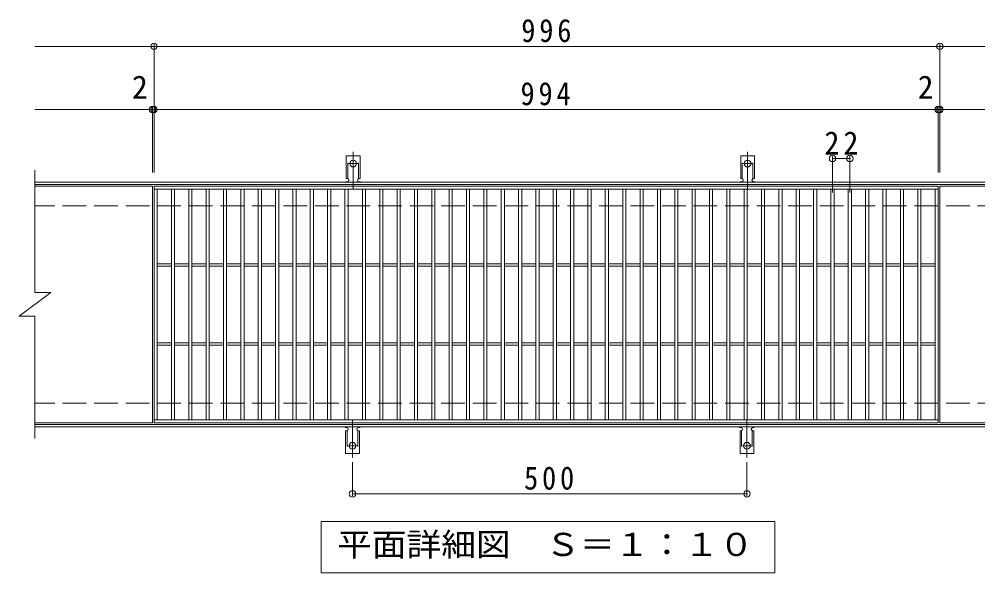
# Model space of a CAD drawing. Units: millimetres on the paper, enlarged 2 times, with parts at other scales. Extents: x -317 to 322, y -273 to 231.
# Drawn here: x -135 to 108.1, y 90.6 to 230.9 of the extents above; entities that cross this region are included whole.
import ezdxf
from ezdxf.enums import TextEntityAlignment as Align

# ---------------------------------------------------------------- set-up
doc = ezdxf.new("R2010")
doc.units = ezdxf.units.MM
doc.header["$LTSCALE"] = 2
doc.header["$PDMODE"] = 32
doc.header["$PDSIZE"] = 1.6
for name, pattern in [('CHAIN2', [12, 9, -1, 1, -1]), ('DASHED2', [3, 2, -1]), ('DASHED3', [4, 3, -1])]:
    doc.linetypes.add(name, pattern=pattern)
for name, color, linetype, lineweight in [('C-1', 2, 'Continuous', 9), ('C-2', 3, 'Continuous', 9), ('C-4', 7, 'Continuous', 9), ('C-5', 7, 'Continuous', 9), ('C-A', 3, 'Continuous', 9)]:
    doc.layers.add(name, color=color, linetype=linetype, lineweight=lineweight)
doc.styles.add('ＭＳ ゴシック', font='')
doc.styles.get('ＭＳ ゴシック').set_extended_font_data('MS Gothic')

msp = doc.modelspace()

# ---------------------------------------------------------------- linework, layer by layer
at = {"layer": 'C-1'}
for p, q in [((130.022, 189.568), (-130.978, 189.568)), ((130.022, 188.968), (-130.978, 188.968)), ((130.022, 128.168), (-130.978, 128.167)), ((130.022, 127.568), (-130.978, 127.567))]:
    msp.add_line(p, q, dxfattribs=at)
at = {"layer": 'C-1', "linetype": 'DASHED3'}
for p, q in [((130.022, 183.568), (-130.978, 183.568)), ((130.022, 133.568), (-130.978, 133.568))]:
    msp.add_line(p, q, dxfattribs=at)
at = {"layer": 'C-2'}
for p, q in [((-130.978, 192.568), (-130.978, 161.568)), ((-101.178, 188.567), (-130.978, 188.567)), ((-101.178, 188.567), (-101.178, 128.568)), ((-100.778, 187.767), (98.022, 187.767)), ((-99.978, 129.367), (-99.978, 187.767)), ((-96.378, 129.367), (-96.378, 187.767)), ((-95.578, 129.367), (-95.578, 187.767)), ((-91.978, 129.367), (-91.978, 187.767)), ((-91.178, 129.367), (-91.178, 187.767)), ((-87.578, 129.367), (-87.578, 187.767)), ((-86.778, 129.367), (-86.778, 187.767)), ((-83.178, 129.367), (-83.178, 187.767)), ((-82.378, 129.367), (-82.378, 187.767)), ((-78.778, 129.367), (-78.778, 187.767)), ((-77.978, 129.367), (-77.978, 187.767)), ((-74.378, 129.367), (-74.378, 187.767)), ((-73.578, 129.367), (-73.578, 187.767)), ((-69.978, 129.367), (-69.978, 187.767)), ((-69.178, 129.367), (-69.178, 187.767)), ((-65.578, 129.367), (-65.578, 187.767)), ((-64.778, 129.367), (-64.778, 187.767)), ((-61.178, 129.367), (-61.178, 187.767)), ((-60.378, 129.367), (-60.378, 187.767)), ((-56.778, 129.367), (-56.778, 187.767)), ((-55.978, 129.367), (-55.978, 187.767)), ((-52.378, 129.367), (-52.378, 187.767)), ((-51.578, 129.367), (-51.578, 187.767)), ((-47.978, 129.367), (-47.978, 187.767)), ((-47.178, 129.367), (-47.178, 187.767)), ((-43.578, 129.367), (-43.578, 187.767)), ((-42.778, 129.367), (-42.778, 187.767)), ((-39.178, 129.367), (-39.178, 187.767)), ((-38.378, 129.367), (-38.378, 187.767)), ((-34.778, 129.367), (-34.778, 187.767)), ((-33.978, 129.367), (-33.978, 187.767)), ((-30.378, 129.367), (-30.378, 187.767)), ((-29.578, 129.367), (-29.578, 187.767)), ((-25.978, 129.367), (-25.978, 187.767)), ((-25.178, 129.367), (-25.178, 187.767)), ((-21.578, 129.367), (-21.578, 187.767)), ((-20.778, 129.367), (-20.778, 187.767)), ((-17.178, 129.367), (-17.178, 187.767)), ((-16.378, 129.367), (-16.378, 187.767)), ((-12.778, 129.367), (-12.778, 187.767)), ((-11.978, 129.367), (-11.978, 187.767)), ((-8.378, 129.367), (-8.378, 187.767)), ((-7.578, 129.367), (-7.578, 187.767)), ((-3.978, 129.367), (-3.978, 187.767)), ((-3.178, 129.367), (-3.178, 187.767)), ((0.422, 129.367), (0.422, 187.767)), ((1.222, 129.367), (1.222, 187.767)), ((4.822, 129.367), (4.822, 187.767)), ((5.622, 129.367), (5.622, 187.767)), ((9.222, 129.367), (9.222, 187.767)), ((10.022, 129.367), (10.022, 187.767)), ((13.622, 129.367), (13.622, 187.767)), ((14.422, 129.367), (14.422, 187.767)), ((18.022, 129.367), (18.022, 187.767)), ((18.822, 129.367), (18.822, 187.767)), ((22.422, 129.367), (22.422, 187.767)), ((23.222, 129.367), (23.222, 187.767)), ((26.822, 129.367), (26.822, 187.767)), ((27.622, 129.367), (27.622, 187.767)), ((31.222, 129.367), (31.222, 187.767)), ((32.022, 129.367), (32.022, 187.767)), ((35.622, 129.367), (35.622, 187.767)), ((36.422, 129.367), (36.422, 187.767)), ((40.022, 129.367), (40.022, 187.767)), ((40.822, 129.367), (40.822, 187.767)), ((44.422, 129.367), (44.422, 187.767)), ((45.222, 129.367), (45.222, 187.767)), ((48.822, 129.367), (48.822, 187.767)), ((49.622, 129.367), (49.622, 187.767)), ((53.222, 129.367), (53.222, 187.767)), ((54.022, 129.367), (54.022, 187.767)), ((57.622, 129.367), (57.622, 187.767)), ((58.422, 129.367), (58.422, 187.767)), ((62.022, 129.367), (62.022, 187.767)), ((62.822, 129.367), (62.822, 187.767)), ((66.422, 129.367), (66.422, 187.767)), ((67.222, 129.367), (67.222, 187.767)), ((70.822, 129.367), (70.822, 187.767)), ((71.622, 129.367), (71.622, 187.767)), ((75.222, 129.367), (75.222, 187.767)), ((76.022, 129.367), (76.022, 187.767)), ((79.622, 129.367), (79.622, 187.767)), ((80.422, 129.367), (80.422, 187.767)), ((84.022, 129.367), (84.022, 187.767)), ((84.822, 129.367), (84.822, 187.767)), ((88.422, 129.367), (88.422, 187.767)), ((89.222, 129.367), (89.222, 187.767)), ((92.822, 129.367), (92.822, 187.767)), ((93.622, 129.367), (93.622, 187.767)), ((97.222, 129.367), (97.222, 187.767)), ((98.022, 188.567), (98.022, 128.567)), ((98.422, 188.568), (98.422, 128.568)), ((130.022, 188.568), (98.422, 188.568)), ((-99.978, 168.867), (-96.378, 168.867)), ((-99.978, 168.267), (-96.378, 168.267)), ((-95.578, 168.867), (-91.978, 168.867)), ((-95.578, 168.267), (-91.978, 168.267)), ((-91.178, 168.867), (-87.578, 168.867)), ((-91.178, 168.267), (-87.578, 168.267)), ((-86.778, 168.867), (-83.178, 168.867)), ((-86.778, 168.267), (-83.178, 168.267)), ((-82.378, 168.867), (-78.778, 168.867)), ((-82.378, 168.267), (-78.778, 168.267)), ((-77.978, 168.867), (-74.378, 168.867)), ((-77.978, 168.267), (-74.378, 168.267)), ((-73.578, 168.867), (-69.978, 168.867)), ((-73.578, 168.267), (-69.978, 168.267)), ((-69.178, 168.867), (-65.578, 168.867)), ((-69.178, 168.267), (-65.578, 168.267)), ((-64.778, 168.867), (-61.178, 168.867)), ((-64.778, 168.267), (-61.178, 168.267)), ((-60.378, 168.867), (-56.778, 168.867)), ((-60.378, 168.267), (-56.778, 168.267)), ((-55.978, 168.867), (-52.378, 168.867)), ((-55.978, 168.267), (-52.378, 168.267)), ((-51.578, 168.867), (-47.978, 168.867)), ((-51.578, 168.267), (-47.978, 168.267)), ((-47.178, 168.867), (-43.578, 168.867)), ((-47.178, 168.267), (-43.578, 168.267)), ((-42.778, 168.867), (-39.178, 168.867)), ((-42.778, 168.267), (-39.178, 168.267)), ((-38.378, 168.867), (-34.778, 168.867)), ((-38.378, 168.267), (-34.778, 168.267)), ((-33.978, 168.867), (-30.378, 168.867)), ((-33.978, 168.267), (-30.378, 168.267)), ((-29.578, 168.867), (-25.978, 168.867)), ((-29.578, 168.267), (-25.978, 168.267)), ((-25.178, 168.867), (-21.578, 168.867)), ((-25.178, 168.267), (-21.578, 168.267)), ((-20.778, 168.867), (-17.178, 168.867)), ((-20.778, 168.267), (-17.178, 168.267)), ((-16.378, 168.867), (-12.778, 168.867)), ((-16.378, 168.267), (-12.778, 168.267)), ((-11.978, 168.867), (-8.378, 168.867)), ((-11.978, 168.267), (-8.378, 168.267)), ((-7.578, 168.867), (-3.978, 168.867)), ((-7.578, 168.267), (-3.978, 168.267)), ((-3.178, 168.867), (0.422, 168.867)), ((-3.178, 168.267), (0.422, 168.267)), ((1.222, 168.867), (4.822, 168.867)), ((1.222, 168.267), (4.822, 168.267)), ((5.622, 168.867), (9.222, 168.867)), ((5.622, 168.267), (9.222, 168.267)), ((10.022, 168.867), (13.622, 168.867)), ((10.022, 168.267), (13.622, 168.267)), ((14.422, 168.867), (18.022, 168.867)), ((14.422, 168.267), (18.022, 168.267)), ((18.822, 168.867), (22.422, 168.867)), ((18.822, 168.267), (22.422, 168.267)), ((23.222, 168.867), (26.822, 168.867)), ((23.222, 168.267), (26.822, 168.267)), ((27.622, 168.867), (31.222, 168.867)), ((27.622, 168.267), (31.222, 168.267)), ((32.022, 168.867), (35.622, 168.867)), ((32.022, 168.267), (35.622, 168.267)), ((36.422, 168.867), (40.022, 168.867)), ((36.422, 168.267), (40.022, 168.267)), ((40.822, 168.867), (44.422, 168.867)), ((40.822, 168.267), (44.422, 168.267)), ((45.222, 168.867), (48.822, 168.867)), ((45.222, 168.267), (48.822, 168.267)), ((49.622, 168.867), (53.222, 168.867)), ((49.622, 168.267), (53.222, 168.267)), ((54.022, 168.867), (57.622, 168.867)), ((54.022, 168.267), (57.622, 168.267)), ((58.422, 168.867), (62.022, 168.867)), ((58.422, 168.267), (62.022, 168.267)), ((62.822, 168.867), (66.422, 168.867)), ((62.822, 168.267), (66.422, 168.267)), ((67.222, 168.867), (70.822, 168.867)), ((67.222, 168.267), (70.822, 168.267)), ((71.622, 168.867), (75.222, 168.867)), ((71.622, 168.267), (75.222, 168.267)), ((76.022, 168.867), (79.622, 168.867)), ((76.022, 168.267), (79.622, 168.267)), ((80.422, 168.867), (84.022, 168.867)), ((80.422, 168.267), (84.022, 168.267)), ((84.822, 168.867), (88.422, 168.867)), ((84.822, 168.267), (88.422, 168.267)), ((89.222, 168.867), (92.822, 168.867)), ((89.222, 168.267), (92.822, 168.267)), ((93.622, 168.867), (97.222, 168.867)), ((93.622, 168.267), (97.222, 168.267)), ((-134.978, 155.568), (-126.978, 161.568)), ((-130.978, 161.568), (-126.978, 161.568)), ((-134.978, 155.568), (-130.978, 155.568)), ((-130.978, 155.568), (-130.978, 124.568)), ((-99.978, 148.868), (-96.378, 148.868)), ((-99.978, 148.267), (-96.378, 148.267)), ((-95.578, 148.868), (-91.978, 148.868)), ((-95.578, 148.267), (-91.978, 148.267)), ((-91.178, 148.868), (-87.578, 148.868)), ((-91.178, 148.267), (-87.578, 148.267)), ((-86.778, 148.868), (-83.178, 148.868)), ((-86.778, 148.267), (-83.178, 148.267)), ((-82.378, 148.868), (-78.778, 148.868)), ((-82.378, 148.267), (-78.778, 148.267)), ((-77.978, 148.868), (-74.378, 148.868)), ((-77.978, 148.267), (-74.378, 148.267)), ((-73.578, 148.868), (-69.978, 148.868)), ((-73.578, 148.267), (-69.978, 148.267)), ((-69.178, 148.868), (-65.578, 148.868)), ((-69.178, 148.267), (-65.578, 148.267)), ((-64.778, 148.868), (-61.178, 148.868)), ((-64.778, 148.267), (-61.178, 148.267)), ((-60.378, 148.868), (-56.778, 148.868)), ((-60.378, 148.267), (-56.778, 148.267)), ((-55.978, 148.868), (-52.378, 148.868)), ((-55.978, 148.267), (-52.378, 148.267)), ((-51.578, 148.868), (-47.978, 148.868)), ((-51.578, 148.267), (-47.978, 148.267)), ((-47.178, 148.868), (-43.578, 148.868)), ((-47.178, 148.267), (-43.578, 148.267)), ((-42.778, 148.868), (-39.178, 148.868)), ((-42.778, 148.267), (-39.178, 148.267)), ((-38.378, 148.868), (-34.778, 148.868)), ((-38.378, 148.267), (-34.778, 148.267)), ((-33.978, 148.868), (-30.378, 148.868)), ((-33.978, 148.267), (-30.378, 148.267)), ((-29.578, 148.868), (-25.978, 148.868)), ((-29.578, 148.267), (-25.978, 148.267)), ((-25.178, 148.868), (-21.578, 148.868)), ((-25.178, 148.267), (-21.578, 148.267)), ((-20.778, 148.868), (-17.178, 148.868)), ((-20.778, 148.267), (-17.178, 148.267)), ((-16.378, 148.868), (-12.778, 148.868)), ((-16.378, 148.267), (-12.778, 148.267)), ((-11.978, 148.868), (-8.378, 148.868)), ((-11.978, 148.267), (-8.378, 148.267)), ((-7.578, 148.868), (-3.978, 148.868)), ((-7.578, 148.267), (-3.978, 148.267)), ((-3.178, 148.868), (0.422, 148.868)), ((-3.178, 148.267), (0.422, 148.267)), ((1.222, 148.868), (4.822, 148.868)), ((1.222, 148.267), (4.822, 148.267)), ((5.622, 148.868), (9.222, 148.868)), ((5.622, 148.267), (9.222, 148.267)), ((10.022, 148.868), (13.622, 148.868)), ((10.022, 148.267), (13.622, 148.267)), ((14.422, 148.868), (18.022, 148.868)), ((14.422, 148.267), (18.022, 148.267)), ((18.822, 148.868), (22.422, 148.868)), ((18.822, 148.267), (22.422, 148.267)), ((23.222, 148.868), (26.822, 148.868)), ((23.222, 148.267), (26.822, 148.267)), ((27.622, 148.868), (31.222, 148.868)), ((27.622, 148.267), (31.222, 148.267)), ((32.022, 148.868), (35.622, 148.868)), ((32.022, 148.267), (35.622, 148.267)), ((36.422, 148.868), (40.022, 148.868)), ((36.422, 148.267), (40.022, 148.267)), ((40.822, 148.868), (44.422, 148.868)), ((40.822, 148.267), (44.422, 148.267)), ((45.222, 148.868), (48.822, 148.868)), ((45.222, 148.267), (48.822, 148.267)), ((49.622, 148.868), (53.222, 148.868)), ((49.622, 148.267), (53.222, 148.267)), ((54.022, 148.868), (57.622, 148.868)), ((54.022, 148.267), (57.622, 148.267)), ((58.422, 148.868), (62.022, 148.868)), ((58.422, 148.267), (62.022, 148.267)), ((62.822, 148.868), (66.422, 148.868)), ((62.822, 148.267), (66.422, 148.267)), ((67.222, 148.868), (70.822, 148.868)), ((67.222, 148.267), (70.822, 148.267)), ((71.622, 148.868), (75.222, 148.868)), ((71.622, 148.267), (75.222, 148.267)), ((76.022, 148.868), (79.622, 148.868)), ((76.022, 148.267), (79.622, 148.267)), ((80.422, 148.868), (84.022, 148.868)), ((80.422, 148.267), (84.022, 148.267)), ((84.822, 148.868), (88.422, 148.868)), ((84.822, 148.267), (88.422, 148.267)), ((89.222, 148.868), (92.822, 148.868)), ((89.222, 148.267), (92.822, 148.267)), ((93.622, 148.868), (97.222, 148.868)), ((93.622, 148.267), (97.222, 148.267)), ((98.022, 129.367), (-100.778, 129.367)), ((-101.178, 128.568), (-130.978, 128.568)), ((98.022, 128.567), (-100.778, 128.567)), ((130.022, 128.568), (98.422, 128.568))]:
    msp.add_line(p, q, dxfattribs=at)
msp.add_lwpolyline([(-100.778, 128.567), (-100.778, 188.567), (98.022, 188.567)], dxfattribs=at)
at = {"layer": 'C-4'}
for p, q in [((-130.978, 223.967), (130.022, 223.967)), ((-100.778, 191.968), (-100.778, 224.568)), ((98.422, 191.968), (98.422, 224.568)), ((-130.978, 207.968), (130.022, 207.968)), ((-101.178, 191.968), (-101.178, 208.568)), ((98.022, 191.968), (98.022, 208.568)), ((71.222, 186.968), (71.222, 196.168)), ((71.222, 195.568), (75.622, 195.568)), ((75.622, 186.968), (75.622, 196.168)), ((-50.478, 118.624), (-50.478, 109.967)), ((49.522, 118.624), (49.522, 109.967)), ((-50.478, 110.568), (49.522, 110.568))]:
    msp.add_line(p, q, dxfattribs=at)
for p in [(-100.778, 223.967), (98.422, 223.967), (-101.178, 207.968), (-100.778, 207.968), (98.022, 207.968), (98.422, 207.968), (71.222, 195.568), (75.622, 195.568), (-50.478, 110.568), (49.522, 110.568)]:
    msp.add_point(p, dxfattribs=at)
at = {"layer": 'C-5'}
msp.add_lwpolyline([(-58.378, 90.568), (-58.378, 103.567), (56.622, 103.567), (56.622, 90.568)], close=True, dxfattribs=at)
at = {"layer": 'C-A', "color": 7, "linetype": 'CHAIN2'}
for p, q in [((-50.306, 187.774), (-50.306, 197.254)), ((49.694, 187.774), (49.694, 197.254)), ((-51.461, 194.268), (-49.151, 194.268)), ((48.539, 194.268), (50.849, 194.268)), ((-50.478, 129.261), (-50.478, 119.781)), ((49.522, 129.261), (49.522, 119.781)), ((-51.634, 122.768), (-49.323, 122.768)), ((48.366, 122.768), (50.677, 122.768))]:
    msp.add_line(p, q, dxfattribs=at)
at = {"layer": 'C-A'}
for p, q in [((-52.056, 190.468), (-52.056, 196.268)), ((-48.556, 196.268), (-52.056, 196.268)), ((-48.556, 190.468), (-48.556, 196.268)), ((47.944, 190.468), (47.944, 196.268)), ((51.444, 196.268), (47.944, 196.268)), ((51.444, 190.468), (51.444, 196.268)), ((-52.056, 190.468), (-51.806, 190.468)), ((-51.906, 189.668), (-51.806, 189.668)), ((-48.807, 189.668), (-48.704, 189.668)), ((-48.556, 190.468), (-48.806, 190.468)), ((47.944, 190.468), (48.194, 190.468)), ((48.094, 189.668), (48.194, 189.668)), ((51.193, 189.668), (51.296, 189.668)), ((51.444, 190.468), (51.194, 190.468)), ((-52.228, 126.568), (-51.978, 126.568)), ((-52.228, 126.568), (-52.228, 120.768)), ((-52.078, 127.368), (-51.978, 127.368)), ((-48.979, 127.368), (-48.877, 127.368)), ((-48.728, 126.568), (-48.978, 126.568)), ((-48.728, 126.568), (-48.728, 120.768)), ((47.772, 126.568), (48.022, 126.568)), ((47.772, 126.568), (47.772, 120.768)), ((47.922, 127.368), (48.022, 127.368)), ((51.021, 127.368), (51.123, 127.368)), ((51.272, 126.568), (51.022, 126.568)), ((51.272, 126.568), (51.272, 120.768)), ((-48.728, 120.768), (-52.228, 120.768)), ((51.272, 120.768), (47.772, 120.768))]:
    msp.add_line(p, q, dxfattribs=at)
at = {"layer": 'C-A', "linetype": 'DASHED2'}
for p, q in [((-51.656, 190.439), (-51.656, 196.268)), ((-48.956, 190.439), (-48.956, 196.268)), ((48.344, 190.439), (48.344, 196.268)), ((51.044, 190.439), (51.044, 196.268)), ((-51.828, 126.597), (-51.828, 120.768)), ((-49.128, 126.597), (-49.128, 120.768)), ((48.172, 126.597), (48.172, 120.768)), ((50.872, 126.597), (50.872, 120.768))]:
    msp.add_line(p, q, dxfattribs=at)
at = {"layer": 'C-A'}
for centre in [(-50.306, 194.268), (49.694, 194.268), (-50.478, 122.768), (49.522, 122.768)]:
    msp.add_circle(centre, 0.85, dxfattribs=at)
for centre, start, end in [((-51.906, 189.268), 90.27596, 150.00047), ((-51.806, 190.068), 270, 90), ((-48.806, 190.068), 90, 269.8667), ((-48.706, 189.268), 29.99927, 89.75836), ((48.094, 189.268), 90.27596, 150.00047), ((48.194, 190.068), 270, 90), ((51.194, 190.068), 90, 269.8667), ((51.294, 189.268), 29.99927, 89.75836), ((-52.078, 127.768), 209.99951, 269.72403), ((-51.978, 126.968), 270, 90), ((-48.978, 126.968), 90.13329, 270), ((-48.878, 127.768), 270.24162, 330.00072), ((47.922, 127.768), 209.99951, 269.72403), ((48.022, 126.968), 270, 90), ((51.022, 126.968), 90.13329, 270), ((51.122, 127.768), 270.24162, 330.00072)]:
    msp.add_arc(centre, 0.4, start, end, dxfattribs=at)

# ---------------------------------------------------------------- texts
at = {"layer": 'C-4', "color": 2, "style": 'ＭＳ ゴシック'}
for p in [(-106.371, 208.967), (92.829, 208.967)]:
    msp.add_text('2', height=5.865, dxfattribs=at).set_placement(p, align=Align.BOTTOM_LEFT)
at = {"layer": 'C-4', "color": 2, "char_height": 5.865, "attachment_point": 7, "style": 'ＭＳ ゴシック'}
for s, insert in [('\\T1.27;\\W0.9;996', (-7.678, 224.968)), ('\\T1.27;\\W0.9;994', (-7.878, 208.967)), ('\\T1.27;\\W0.95;22', (69.172, 196.568)), ('\\T1.27;\\W0.9;500', (-6.978, 111.567))]:
    msp.add_mtext(s, dxfattribs=dict(at, insert=insert))
at = {"layer": 'C-5', "color": 2, "style": 'ＭＳ ゴシック', "width": 1.1}
msp.add_text('平面詳細図\u3000Ｓ＝１：１０', height=5.865, dxfattribs=at).set_placement((-54.378, 93.068), align=Align.BOTTOM_LEFT)

doc.saveas('drawing.dxf')
